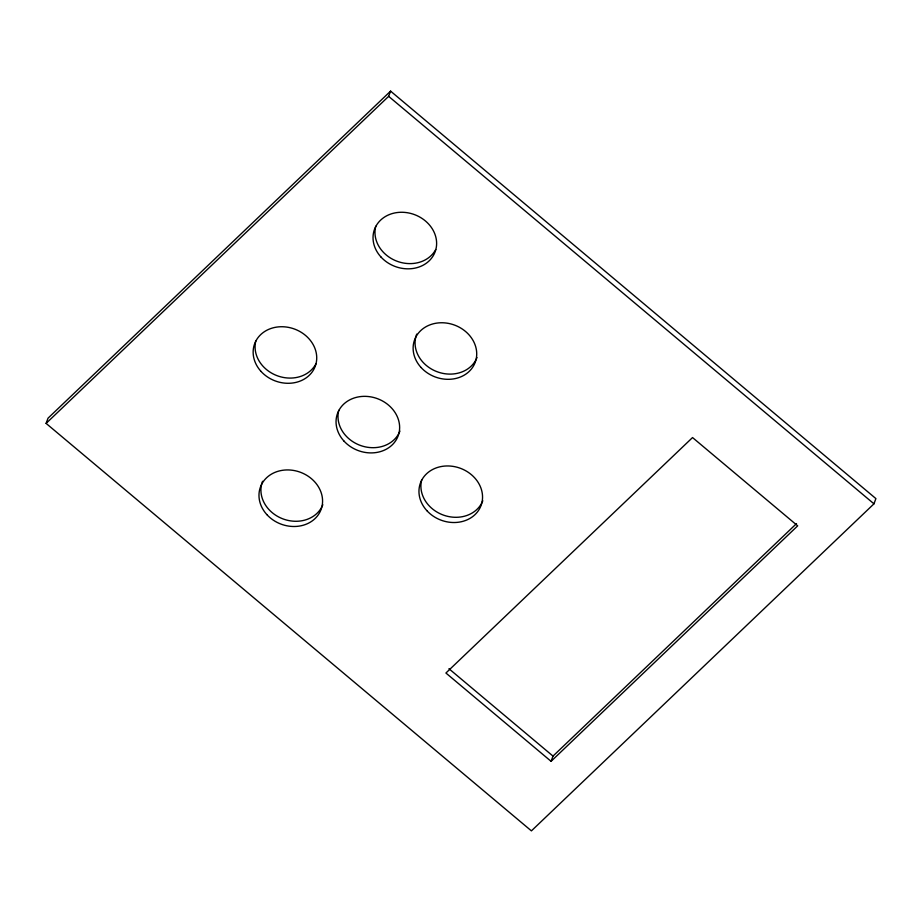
<?xml version="1.0" encoding="UTF-8"?>
<svg xmlns="http://www.w3.org/2000/svg" width="922" height="922" viewBox="0 0 922 922"><rect width="100%" height="100%" fill="white"/><g stroke="black" fill="none" stroke-linecap="round" stroke-linejoin="round"><path stroke-width="1.38" d="M46.1 423.394L48.036 418.173L390.582 91.128L875.9 498.606L873.964 503.827L531.418 830.872L46.1 423.394L388.646 96.349L390.582 91.128M551.068 761.318L797.691 525.84L692.537 437.558L445.914 673.025L551.068 761.318L553.004 756.098L796.516 523.604M388.646 96.349L873.964 503.827M448.945 668.727L553.004 756.098M322.838 504.714A32.328 27.683 20.4 0 1 282.535 518.74A32.328 27.683 20.4 0 1 262.586 481.272M482.817 500.738A32.328 27.683 20.4 0 1 444.035 515.317A32.328 27.683 20.4 0 1 421.7 479.936M399.918 431.127A32.328 27.683 20.4 0 1 361.136 445.706A32.328 27.683 20.4 0 1 338.789 410.325M315.866 363.983A32.328 27.683 20.4 0 1 276.727 375.554A32.328 27.683 20.4 0 1 255.878 340.714M476.985 357.54A32.328 27.683 20.4 0 1 436.682 371.566A32.328 27.683 20.4 0 1 416.732 334.098M435.749 249.516A32.328 27.683 20.4 0 1 396.621 261.087A32.328 27.683 20.4 0 1 375.773 226.247M266.896 514.649A32.328 27.683 20.4 0 0 320.902 509.935A32.328 27.683 20.4 0 0 284.529 470.059A32.328 27.683 20.4 0 0 266.896 514.649M426.874 510.673A32.328 27.683 20.4 0 0 480.881 505.959A32.328 27.683 20.4 0 0 444.508 466.083A32.328 27.683 20.4 0 0 426.874 510.673M343.964 441.062A32.328 27.683 20.4 0 0 397.97 436.348A32.328 27.683 20.4 0 0 361.597 396.472A32.328 27.683 20.4 0 0 343.964 441.062M261.064 371.451A32.328 27.683 20.4 0 0 315.059 366.737A32.328 27.683 20.4 0 0 278.686 326.861A32.328 27.683 20.4 0 0 261.064 371.451M421.043 367.475A32.328 27.683 20.4 0 0 475.049 362.761A32.328 27.683 20.4 0 0 438.665 322.884A32.328 27.683 20.4 0 0 421.043 367.475M380.947 256.984A32.328 27.683 20.4 0 0 434.954 252.271A32.328 27.683 20.4 0 0 398.581 212.394A32.328 27.683 20.4 0 0 380.947 256.984"/></g></svg>
